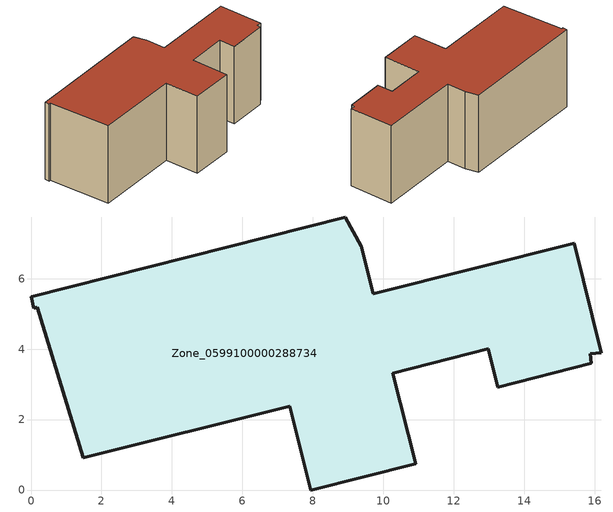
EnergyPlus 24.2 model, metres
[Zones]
Zone_0599100000288734
 floor ground (C_G): 9.38,6.92 9.72,5.57 15.43,7 16.2,3.89 15.88,3.86 15.91,3.6 13.25,2.92 12.98,4.01 10.27,3.32 10.92,0.75 7.95,0 7.35,2.38 1.48,0.92 0.17,5.19 0.08,5.17 0,5.49 8.93,7.75 z0
 wall outside (C_F): 7.35,2.38 7.95,0 10.92,0.75 10.27,3.32 12.98,4.01 13.25,2.92 15.91,3.6 15.88,3.86 16.2,3.89 15.43,7 9.72,5.57 9.38,6.92 8.93,7.75 0,5.49 0.08,5.17 0.17,5.19 1.48,0.92 7.35,2.38 z0:5.92
 roof outside (C_R): 15.43,7 9.72,5.57 9.38,6.92 8.93,7.75 0,5.49 0.08,5.17 0.17,5.19 1.48,0.92 7.35,2.38 7.95,0 10.92,0.75 10.27,3.32 12.98,4.01 13.25,2.92 15.91,3.6 15.88,3.86 16.2,3.89 z5.92
[BUILDING]
Pand.0599100000288734: North Axis=0; Terrain=City; Loads Convergence Tolerance Value=0.04; Temperature Convergence Tolerance Value=0.4; Solar Distribution=FullExterior; Maximum Number of Warmup Days=25; Minimum Number of Warmup Days=1
[Site:Location]
Rotterdam.The.Hague.AP_ZH_NLD Design_Conditions: Latitude=51.96; Longitude=4.45; Time Zone=1; Elevation=-4.5
[SITE:GROUNDTEMPERATURE:BUILDINGSURFACE]
18, 18, 18, 18, 18, 18, 18, 18, 18, 18, 18, 18
[MATERIAL] Thermal Absorptance=0.9; Solar Absorptance=0.7; Visible Absorptance=0.7
Name | Roughness | Thickness | Conductivity | Density | Specific Heat
G.TI.1965-1974 | MediumSmooth | 0.15 | 0.882353 | 540 | 1210
F.TI.1965-1974 | Rough | 0.3 | 0.697674 | 1920 | 840
R.TI.1965-1974 | MediumRough | 0.2 | 0.232558 | 1500 | 1000
[CONSTRUCTION]
C_G: G.TI.1965-1974
C_F: F.TI.1965-1974
C_R: R.TI.1965-1974
[ZONE]
Zone_0599100000288734: Type=1; Multiplier=1; Ceiling Height=Autocalculate; Volume=Autocalculate; Floor Area=autocalculate; Part of Total Floor Area=Yes
[ZONEINFILTRATION:DESIGNFLOWRATE]
Infil_Zone_0599100000288734: Zone or ZoneList or Space or SpaceList=Zone_0599100000288734; Schedule=AlwaysOn; Design Flow Rate Calculation Method=Flow/Area; Flow Rate per Floor Area=0.003; Constant Term Coefficient=1; Temperature Term Coefficient=0; Velocity Term Coefficient=0; Velocity Squared Term Coefficient=0
[HVACTEMPLATE:ZONE:IDEALLOADSAIRSYSTEM]
Zone_0599100000288734: Maximum Heating Supply Air Temperature=50; Minimum Cooling Supply Air Temperature=13; Maximum Heating Supply Air Humidity Ratio=0.0156; Minimum Cooling Supply Air Humidity Ratio=0.0077; Heating Limit=NoLimit; Cooling Limit=NoLimit; Dehumidification Control Type=ConstantSensibleHeatRatio; Cooling Sensible Heat Ratio=0.7; Dehumidification Setpoint=60; Humidification Control Type=None; Humidification Setpoint=30; Outdoor Air Method=None; Outdoor Air Flow Rate per Person=0.00944; Outdoor Air Flow Rate per Zone Floor Area=0; Outdoor Air Flow Rate per Zone=0; Demand Controlled Ventilation Type=None; Outdoor Air Economizer Type=NoEconomizer; Heat Recovery Type=None; Sensible Heat Recovery Effectiveness=0.7; Latent Heat Recovery Effectiveness=0.65
[ZONECONTROL:THERMOSTAT]
ThermostatControl_Zone_0599100000288734: Zone or ZoneList=Zone_0599100000288734; Control Type Schedule=DualSetpointControlType; Control 1=Thermostat_Zone_0599100000288734; Temperature Difference Between Cutout And Setpoint=0
[THERMOSTATSETPOINT:DUALSETPOINT]
Thermostat_Zone_0599100000288734: Heating Setpoint Temperature Schedule=HeatingSetpoint_Zone_0599100000288734; Cooling Setpoint Temperature Schedule=CoolingSetpoint_Zone_0599100000288734
[SCHEDULE:COMPACT]
HeatingSetpoint_Zone_0599100000288734: Through: 12/31, For: AllDays, Until: 24:00, 21
CoolingSetpoint_Zone_0599100000288734: Through: 12/31, For: AllDays, Until: 24:00, 24
DualSetpointControlType: Through: 12/31, For: AllDays, Until: 24:00, 4
AlwaysOn: Through: 12/31, For: AllDays, Until: 24:00, 1
